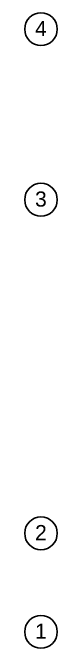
# Model space of a CAD drawing. Header units: inches. Extents: x 41285 to 57578, y -189 to 12305.
# Drawn here: x 54469 to 54495, y 11648 to 12151 of the extents above; entities that cross this region are included whole.
import ezdxf
from ezdxf.enums import TextEntityAlignment as Align

# ---------------------------------------------------------------- set-up
doc = ezdxf.new("R2010")
doc.units = ezdxf.units.IN
doc.header["$LTSCALE"] = 30
doc.header["$MEASUREMENT"] = 0
doc.layers.add('GC', color=3, linetype='Continuous')
doc.layers.add('GT', color=4, linetype='Continuous')
doc.styles.add('dim', font='arial.ttf')

msp = doc.modelspace()

# ---------------------------------------------------------------- linework, layer by layer
at = {"layer": 'GC'}
for centre in [(54482.35375123, 12138.23785171), (54482.35375123, 12003.23785171), (54482.35375123, 11739.23785171), (54482.35375123, 11661.23785171)]:
    msp.add_circle(centre, 13, dxfattribs=at)

# ---------------------------------------------------------------- texts
at = {"layer": 'GT', "color": 4, "style": 'dim'}
for s, p in [('4', (54482.29217567, 12138.780468)), ('3', (54482.29217567, 12003.780468)), ('2', (54482.29217567, 11739.780468)), ('1', (54482.29217567, 11661.780468))]:
    msp.add_text(s, height=12, dxfattribs=at).set_placement(p, align=Align.MIDDLE_CENTER)

doc.saveas('drawing.dxf')
